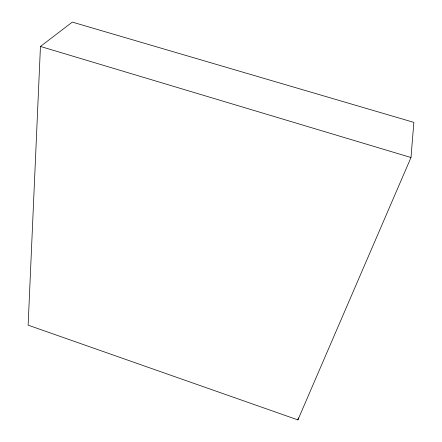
<?xml version="1.0" encoding="UTF-8"?>
<svg xmlns="http://www.w3.org/2000/svg" width="442" height="442" viewBox="0 0 442 442"><rect width="100%" height="100%" fill="white"/><g stroke="black" fill="none" stroke-linecap="round" stroke-linejoin="round"><path stroke-width="0.66" d="M40.449 46.454L28.133 325.157L297.897 419.9L410.988 157.518L413.867 122.384L72.317 22.1L40.449 46.454L410.988 157.518M297.897 419.9L298.328 417.905"/></g></svg>
